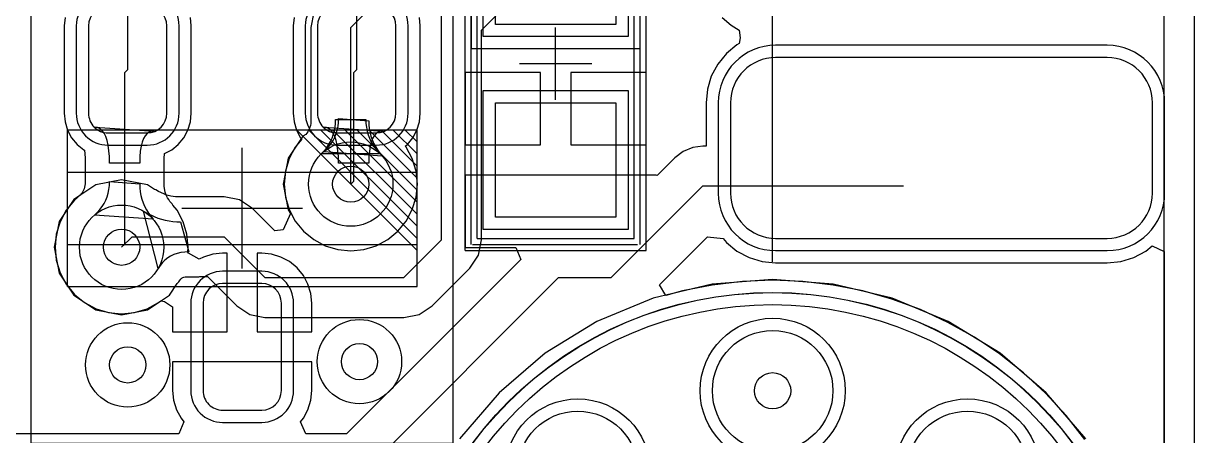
# Model space of a CAD drawing. Header units: millimetres. Extents: x 43 to 5455, y 55 to 5455.
# Drawn here: x 99.69 to 109.4, y 60.91 to 64.33 of the extents above; entities that cross this region are included whole.
import ezdxf

# ---------------------------------------------------------------- set-up
doc = ezdxf.new("R2010")
doc.units = ezdxf.units.MM
for name, color, linetype in [('BottomLayer', 5, 'Continuous'), ('BottomSolder', 6, 'Continuous'), ('KeepOutLayer', 6, 'Continuous'), ('Mechanical1', 6, 'Continuous'), ('Mechanical14', 56, 'Continuous'), ('Mechanical15', 56, 'Continuous'), ('MultiLayer', 9, 'Continuous'), ('PadHoleLayer', 156, 'Continuous'), ('TopLayer', 1, 'Continuous'), ('TopOverlay', 2, 'Continuous'), ('TopPaste', 8, 'Continuous'), ('TopSolder', 216, 'Continuous'), ('ViaHoleLayer', 16, 'Continuous')]:
    doc.layers.add(name, color=color, linetype=linetype)

# ---------------------------------------------------------------- blocks, each defined once
blk = doc.blocks.new('MTG600H320V8P_1')
at = {"layer": 'BottomLayer'}
for centre, radius in [((0, 0), 3), ((0, 2.286), 0.5), ((-1.6164, 1.6164), 0.5), ((1.6164, 1.6164), 0.5), ((-2.286, 0), 0.5), ((2.286, 0), 0.5), ((-1.6164, -1.6164), 0.5), ((1.6164, -1.6164), 0.5), ((0, -2.286), 0.5)]:
    blk.add_circle(centre, radius, dxfattribs=at)
at = {"layer": 'BottomSolder'}
for centre, radius in [((0, 0), 3.1016), ((0, 2.286), 0.6016), ((-1.6164, 1.6164), 0.6016), ((1.6164, 1.6164), 0.6016), ((-2.286, 0), 0.6016), ((2.286, 0), 0.6016), ((-1.6164, -1.6164), 0.6016), ((1.6164, -1.6164), 0.6016), ((0, -2.286), 0.6016)]:
    blk.add_circle(centre, radius, dxfattribs=at)
at = {"layer": 'Mechanical15'}
blk.add_circle((0, 0), 3.1, dxfattribs=at)
at = {"layer": 'MultiLayer'}
blk.add_circle((0, 0), 3, dxfattribs=at)
at = {"layer": 'PadHoleLayer'}
blk.add_circle((0, 0), 1.6, dxfattribs=at)
at = {"layer": 'TopLayer'}
for centre, radius in [((0, 0), 3), ((0, 2.286), 0.5), ((-1.6164, 1.6164), 0.5), ((1.6164, 1.6164), 0.5), ((-2.286, 0), 0.5), ((2.286, 0), 0.5), ((-1.6164, -1.6164), 0.5), ((1.6164, -1.6164), 0.5), ((0, -2.286), 0.5)]:
    blk.add_circle(centre, radius, dxfattribs=at)
at = {"layer": 'TopSolder'}
for centre, radius in [((0, 0), 3.1016), ((0, 2.286), 0.6016), ((-1.6164, 1.6164), 0.6016), ((1.6164, 1.6164), 0.6016), ((-2.286, 0), 0.6016), ((2.286, 0), 0.6016), ((-1.6164, -1.6164), 0.6016), ((1.6164, -1.6164), 0.6016), ((0, -2.286), 0.6016)]:
    blk.add_circle(centre, radius, dxfattribs=at)
at = {"layer": 'ViaHoleLayer'}
for centre in [(0, 2.286), (-1.6164, 1.6164), (1.6164, 1.6164), (-2.286, 0), (2.286, 0), (-1.6164, -1.6164), (1.6164, -1.6164), (0, -2.286)]:
    blk.add_circle(centre, 0.15, dxfattribs=at)
blk = doc.blocks.new('CAPC1608X87N_19')
at = {"layer": 'Mechanical14'}
for p, q in [((-1.45, -0.65), (-1.45, 0.65)), ((1.45, 0.65), (-1.45, 0.65)), ((1.45, -0.65), (1.45, 0.65)), ((1.45, -0.65), (-1.45, -0.65))]:
    blk.add_line(p, q, dxfattribs=at)
at = {"layer": 'Mechanical15'}
for p, q in [((1.55, 0.75), (-1.55, 0.75)), ((-1.55, -0.75), (-1.55, 0.75)), ((1.55, -0.75), (1.55, 0.75)), ((0, -0.3), (0, 0.3)), ((0.3, 0), (-0.3, 0)), ((1.55, -0.75), (-1.55, -0.75))]:
    blk.add_line(p, q, dxfattribs=at)
at = {"layer": 'TopLayer'}
for p, q in [((-1.275, 0.5), (-0.325, 0.5)), ((-1.275, -0.5), (-1.275, 0.5)), ((-0.325, 0.5), (-0.325, -0.5)), ((0.325, 0.5), (1.275, 0.5)), ((0.325, -0.5), (0.325, 0.5)), ((1.275, 0.5), (1.275, -0.5)), ((-0.325, -0.5), (-1.275, -0.5)), ((1.275, -0.5), (0.325, -0.5))]:
    blk.add_line(p, q, dxfattribs=at)
at = {"layer": 'TopOverlay'}
for p, q in [((1.5, 0.7), (-1.5, 0.7)), ((-1.5, -0.7), (-1.5, 0.69)), ((1.5, -0.69), (1.5, 0.68)), ((1.5, -0.7), (-1.5, -0.7))]:
    blk.add_line(p, q, dxfattribs=at)
at = {"layer": 'TopPaste'}
for p, q in [((-1.275, 0.5), (-0.325, 0.5)), ((-1.275, -0.5), (-1.275, 0.5)), ((-0.325, 0.5), (-0.325, -0.5)), ((0.325, 0.5), (1.275, 0.5)), ((0.325, -0.5), (0.325, 0.5)), ((1.275, 0.5), (1.275, -0.5)), ((-0.325, -0.5), (-1.275, -0.5)), ((1.275, -0.5), (0.325, -0.5))]:
    blk.add_line(p, q, dxfattribs=at)
at = {"layer": 'TopSolder'}
for p, q in [((-1.3766, 0.6016), (-0.2234, 0.6016)), ((-1.3766, -0.6016), (-1.3766, 0.6016)), ((-0.2234, 0.6016), (-0.2234, -0.6016)), ((0.2234, 0.6016), (1.3766, 0.6016)), ((0.2234, -0.6016), (0.2234, 0.6016)), ((1.3766, 0.6016), (1.3766, -0.6016)), ((-0.2234, -0.6016), (-1.3766, -0.6016)), ((1.3766, -0.6016), (0.2234, -0.6016))]:
    blk.add_line(p, q, dxfattribs=at)
blk = doc.blocks.new('SOT95P240X130_3N_35')
at = {"layer": 'Mechanical14'}
for p, q in [((-0.65, -1.45), (-0.65, 1.45)), ((0.65, 1.45), (-0.65, 1.45)), ((-0.65, 0.45), (0.35, 1.45)), ((-0.65, 0.55), (0.25, 1.45)), ((-0.65, 0.65), (0.15, 1.45)), ((-0.65, 0.75), (0.05, 1.45)), ((-0.65, 0.85), (-0.05, 1.45)), ((-0.65, 0.95), (-0.15, 1.45)), ((-0.65, 1.05), (-0.25, 1.45)), ((-0.65, 1.15), (-0.35, 1.45)), ((-0.65, 1.25), (-0.45, 1.45)), ((-0.65, 1.35), (-0.55, 1.45)), ((0.65, -1.45), (0.65, 1.45)), ((0.65, -1.45), (-0.65, -1.45))]:
    blk.add_line(p, q, dxfattribs=at)
at = {"layer": 'Mechanical15'}
for p, q in [((-1.95, -1.75), (-1.95, 1.75)), ((1.95, 1.75), (-1.95, 1.75)), ((1.95, -1.75), (1.95, 1.75)), ((0, -0.5), (0, 0.5)), ((0.5, 0), (-0.5, 0)), ((1.95, -1.75), (-1.95, -1.75))]:
    blk.add_line(p, q, dxfattribs=at)
at = {"layer": 'TopLayer'}
for p, q in [((-0.7875, 1.275), (-1.5125, 1.275)), ((-1.675, 1.1125), (-1.675, 0.7875)), ((-0.625, 0.7875), (-0.625, 1.1125)), ((-1.5125, 0.625), (-0.7875, 0.625)), ((1.5125, 0.325), (0.7875, 0.325)), ((0.625, 0.1625), (0.625, -0.1625)), ((1.675, -0.1625), (1.675, 0.1625)), ((0.7875, -0.325), (1.5125, -0.325)), ((-0.7875, -0.625), (-1.5125, -0.625)), ((-1.675, -0.7875), (-1.675, -1.1125)), ((-0.625, -1.1125), (-0.625, -0.7875)), ((-1.5125, -1.275), (-0.7875, -1.275))]:
    blk.add_line(p, q, dxfattribs=at)
for centre, start, end in [((-1.5125, 1.1125), 90, 180), ((-0.7875, 1.1125), 0, 90), ((-1.5125, 0.7875), 180, 270), ((-0.7875, 0.7875), 270, 0), ((0.7875, 0.1625), 90, 180), ((1.5125, 0.1625), 0, 90), ((0.7875, -0.1625), 180, 270), ((1.5125, -0.1625), 270, 0), ((-1.5125, -0.7875), 90, 180), ((-0.7875, -0.7875), 0, 90), ((-1.5125, -1.1125), 180, 270), ((-0.7875, -1.1125), 270, 0)]:
    blk.add_arc(centre, 0.1625, start, end, dxfattribs=at)
at = {"layer": 'TopOverlay'}
for p, q in [((0.3, 1.45), (-0.3, 1.45)), ((-0.3, -1.45), (-0.3, 1.45)), ((0.3, -1.45), (0.3, 1.45)), ((0.3, -1.45), (-0.3, -1.45))]:
    blk.add_line(p, q, dxfattribs=at)
at = {"layer": 'TopPaste'}
for p, q in [((-0.7875, 1.275), (-1.5125, 1.275)), ((-1.675, 1.1125), (-1.675, 0.7875)), ((-0.625, 0.7875), (-0.625, 1.1125)), ((-1.5125, 0.625), (-0.7875, 0.625)), ((1.5125, 0.325), (0.7875, 0.325)), ((0.625, 0.1625), (0.625, -0.1625)), ((1.675, -0.1625), (1.675, 0.1625)), ((0.7875, -0.325), (1.5125, -0.325)), ((-0.7875, -0.625), (-1.5125, -0.625)), ((-1.675, -0.7875), (-1.675, -1.1125)), ((-0.625, -1.1125), (-0.625, -0.7875)), ((-1.5125, -1.275), (-0.7875, -1.275))]:
    blk.add_line(p, q, dxfattribs=at)
for centre, start, end in [((-1.5125, 1.1125), 90, 180), ((-0.7875, 1.1125), 0, 90), ((-1.5125, 0.7875), 180, 270), ((-0.7875, 0.7875), 270, 0), ((0.7875, 0.1625), 90, 180), ((1.5125, 0.1625), 0, 90), ((0.7875, -0.1625), 180, 270), ((1.5125, -0.1625), 270, 0), ((-1.5125, -0.7875), 90, 180), ((-0.7875, -0.7875), 0, 90), ((-1.5125, -1.1125), 180, 270), ((-0.7875, -1.1125), 270, 0)]:
    blk.add_arc(centre, 0.1625, start, end, dxfattribs=at)
at = {"layer": 'TopSolder'}
for p, q in [((-0.7875, 1.3766), (-1.5125, 1.3766)), ((-1.7766, 1.1125), (-1.7766, 0.7875)), ((-0.5234, 0.7875), (-0.5234, 1.1125)), ((-1.5125, 0.5234), (-0.7875, 0.5234)), ((1.5125, 0.4266), (0.7875, 0.4266)), ((0.5234, 0.1625), (0.5234, -0.1625)), ((1.7766, -0.1625), (1.7766, 0.1625)), ((0.7875, -0.4266), (1.5125, -0.4266)), ((-0.7875, -0.5234), (-1.5125, -0.5234)), ((-1.7766, -0.7875), (-1.7766, -1.1125)), ((-0.5234, -1.1125), (-0.5234, -0.7875)), ((-1.5125, -1.3766), (-0.7875, -1.3766))]:
    blk.add_line(p, q, dxfattribs=at)
for centre, start, end in [((-1.5125, 1.1125), 90, 180), ((-0.7875, 1.1125), 0, 90), ((-1.5125, 0.7875), 180, 270), ((-0.7875, 0.7875), 270, 0), ((0.7875, 0.1625), 90, 180), ((1.5125, 0.1625), 0, 90), ((0.7875, -0.1625), 180, 270), ((1.5125, -0.1625), 270, 0), ((-1.5125, -0.7875), 90, 180), ((-0.7875, -0.7875), 0, 90), ((-1.5125, -1.1125), 180, 270), ((-0.7875, -1.1125), 270, 0)]:
    blk.add_arc(centre, 0.2641, start, end, dxfattribs=at)

msp = doc.modelspace()

# ---------------------------------------------------------------- linework, layer by layer
at = {"layer": 'BottomLayer'}
for p, q in [((109.1451, 71.5), (109.1451, 59.7349)), ((102.4, 64.3), (107.3, 69.2)), ((103.4843, 64.2783), (106.1996, 66.9936)), ((102.0939, 64.4268), (102.0686, 64.3)), ((103.1529, 62.5365), (103.1529, 64.4156)), ((102.0686, 64.3), (102.0686, 63.5037)), ((102.4, 63), (102.4, 64.3)), ((103.4843, 62.5365), (103.4843, 64.2783)), ((102.2738, 63.5036), (102.275, 63.5369)), ((102.275, 63.5369), (102.525, 63.5369)), ((102.525, 63.5369), (102.5262, 63.5036)), ((102.0507, 63.4465), (102.0436, 63.434)), ((102.0567, 63.4592), (102.0507, 63.4465)), ((102.0616, 63.4725), (102.0567, 63.4592)), ((102.0655, 63.4865), (102.0616, 63.4725)), ((102.0684, 63.5018), (102.0655, 63.4865)), ((102.0686, 63.5037), (102.0684, 63.5018)), ((102.2558, 63.4097), (102.2642, 63.44)), ((102.2642, 63.44), (102.2702, 63.4712)), ((102.2702, 63.4712), (102.2738, 63.5036)), ((102.5262, 63.5036), (102.5298, 63.4712)), ((102.5298, 63.4712), (102.5358, 63.44)), ((102.5358, 63.44), (102.5442, 63.4097)), ((102.0035, 63.3965), (101.8819, 63.2146)), ((102.0279, 63.4128), (102.0035, 63.3965)), ((102.0349, 63.4215), (102.0279, 63.4128)), ((102.0436, 63.434), (102.0349, 63.4215)), ((102.2162, 63.3252), (102.2318, 63.3523)), ((102.2318, 63.3523), (102.245, 63.3805)), ((102.245, 63.3805), (102.2558, 63.4097)), ((102.5442, 63.4097), (102.555, 63.3805)), ((102.555, 63.3805), (102.5682, 63.3523)), ((102.5682, 63.3523), (102.5838, 63.3252)), ((102.155, 63.25), (102.1778, 63.274)), ((102.645, 63.25), (102.155, 63.25)), ((102.1778, 63.274), (102.1982, 63.2991)), ((102.1982, 63.2991), (102.2162, 63.3252)), ((102.5838, 63.3252), (102.6018, 63.2991)), ((102.6018, 63.2991), (102.6222, 63.274)), ((102.6222, 63.274), (102.645, 63.25)), ((101.8819, 63.2146), (101.8392, 63)), ((100.2854, 62.9942), (100.1035, 62.8727)), ((100.5, 63.0369), (100.2854, 62.9942)), ((100.7146, 62.9942), (100.5, 63.0369)), ((100.7722, 62.9558), (100.7146, 62.9942)), ((100.7836, 62.9519), (100.7722, 62.9558)), ((101.8392, 63), (101.8819, 62.7854)), ((100.1035, 62.8727), (99.9819, 62.6907)), ((100.8057, 62.9392), (100.7836, 62.9519)), ((100.8502, 62.9181), (100.8057, 62.9392)), ((100.8674, 62.9116), (100.8502, 62.9181)), ((100.887, 62.9053), (100.8674, 62.9116)), ((100.9068, 62.9003), (100.887, 62.9053)), ((100.9268, 62.8963), (100.9068, 62.9003)), ((100.9465, 62.8936), (100.9268, 62.8963)), ((101.1359, 62.8936), (100.9465, 62.8936)), ((101.1429, 62.895), (101.1359, 62.8936)), ((101.35, 62.895), (101.1429, 62.895)), ((101.4768, 62.8698), (101.35, 62.895)), ((101.5843, 62.7979), (101.4768, 62.8698)), ((100.8025, 62.3002), (100.682, 62.7751)), ((100.682, 62.7751), (100.711, 62.7584)), ((100.711, 62.7584), (100.7703, 62.7303)), ((101.77, 62.6123), (101.5843, 62.7979)), ((101.8819, 62.7854), (101.9015, 62.7561)), ((99.9819, 62.6907), (99.9392, 62.4761)), ((100.7703, 62.7303), (100.8004, 62.7189)), ((100.8004, 62.7189), (100.831, 62.7092)), ((100.831, 62.7092), (100.8619, 62.7013)), ((100.8619, 62.7013), (100.8931, 62.6951)), ((100.8931, 62.6951), (100.9248, 62.6908)), ((100.9248, 62.6908), (100.9568, 62.6881)), ((100.9568, 62.6881), (100.9892, 62.6872)), ((100.9892, 62.6872), (101.0578, 62.4372)), ((101.9015, 62.7561), (101.8393, 62.6207)), ((101.8393, 62.6207), (101.77, 62.6123)), ((99.9392, 62.4761), (99.9819, 62.2615)), ((100.5, 62.4761), (100.5861, 62.5622)), ((100.5861, 62.5622), (101.1415, 62.5622)), ((101.1415, 62.5622), (101.1429, 62.5636)), ((101.1429, 62.5636), (101.35, 62.5636)), ((101.35, 62.5636), (101.6889, 62.2248)), ((102.8412, 62.2248), (103.1529, 62.5365)), ((103.4591, 62.4097), (103.4843, 62.5365)), ((100.859, 62.3701), (100.8383, 62.3495)), ((100.8817, 62.3879), (100.859, 62.3701)), ((100.9062, 62.403), (100.8817, 62.3879)), ((100.9327, 62.4153), (100.9062, 62.403)), ((100.9611, 62.4249), (100.9327, 62.4153)), ((100.9914, 62.4318), (100.9611, 62.4249)), ((101.0237, 62.4359), (100.9914, 62.4318)), ((101.0578, 62.4372), (101.0237, 62.4359)), ((103.3872, 62.3022), (103.4591, 62.4097)), ((100.8194, 62.3262), (100.8025, 62.3002)), ((100.8383, 62.3495), (100.8194, 62.3262)), ((103.0755, 61.9904), (103.3872, 62.3022)), ((99.9819, 62.2615), (100.1035, 62.0796)), ((100.8965, 62.0796), (100.9612, 62.1764)), ((100.9612, 62.1764), (100.9736, 62.1891)), ((100.9736, 62.1891), (100.9847, 62.2063)), ((100.9847, 62.2063), (100.9898, 62.2126)), ((100.9898, 62.2126), (100.9943, 62.217)), ((100.9943, 62.217), (100.9984, 62.2203)), ((100.9984, 62.2203), (101.0029, 62.2231)), ((101.0029, 62.2231), (101.0086, 62.2257)), ((101.0086, 62.2257), (101.0164, 62.2283)), ((101.0164, 62.2283), (101.0269, 62.2307)), ((101.0269, 62.2307), (101.0282, 62.2309)), ((101.0282, 62.2309), (101.1415, 62.2309)), ((101.1415, 62.2309), (101.1485, 62.2323)), ((101.1485, 62.2323), (101.2128, 62.2323)), ((101.2128, 62.2323), (101.4546, 61.9904)), ((101.6889, 62.2248), (102.8412, 62.2248)), ((105.9, 62.2099), (105.3979, 62.1704)), ((106.4021, 62.1704), (105.9, 62.2099)), ((100.1035, 62.0796), (100.2854, 61.958)), ((100.7146, 61.958), (100.8965, 62.0796)), ((105.3979, 62.1704), (104.9081, 62.0528)), ((106.8919, 62.0528), (106.4021, 62.1704)), ((101.4546, 61.9904), (101.5621, 61.9186)), ((102.968, 61.9186), (103.0755, 61.9904)), ((104.9081, 62.0528), (104.4427, 61.86)), ((107.3573, 61.86), (106.8919, 62.0528)), ((100.2854, 61.958), (100.5, 61.9154)), ((100.5, 61.9154), (100.7146, 61.958)), ((101.5621, 61.9186), (101.6889, 61.8934)), ((101.6889, 61.8934), (102.8412, 61.8934)), ((102.8412, 61.8934), (102.968, 61.9186)), ((104.4427, 61.86), (104.0133, 61.5969)), ((107.7867, 61.5969), (107.3573, 61.86)), ((104.0133, 61.5969), (103.6303, 61.2697)), ((108.1697, 61.2697), (107.7867, 61.5969)), ((103.6303, 61.2697), (103.3031, 60.8867)), ((108.4969, 60.8867), (108.1697, 61.2697))]:
    msp.add_line(p, q, dxfattribs=at)
for centre in [(102.4, 63), (100.5, 62.4761), (100.55, 61.5), (102.4727, 61.5273)]:
    msp.add_circle(centre, 0.35, dxfattribs=at)
at = {"layer": 'KeepOutLayer'}
msp.add_line((109.4, 58.5), (109.4, 71.5), dxfattribs=at)
at = {"layer": 'Mechanical1'}
msp.add_line((105.9, 62.3556), (105.9, 77.054), dxfattribs=at)
at = {"layer": 'TopLayer'}
for p, q in [((103.4, 65.475), (103.4, 64.125)), ((104.8, 64.125), (104.8, 65.475)), ((100.55, 63.95), (100.55, 65.2)), ((102.45, 63.95), (102.45, 65.2)), ((100.0302, 64.3836), (100.0232, 64.3125)), ((100.0232, 64.3125), (100.0232, 63.5875)), ((101.0768, 64.3125), (101.0698, 64.3836)), ((101.0768, 63.5875), (101.0768, 64.3125)), ((101.9302, 64.3836), (101.9232, 64.3125)), ((101.9232, 64.3125), (101.9232, 63.5875)), ((102.9768, 64.3125), (102.9698, 64.3836)), ((102.9768, 63.5875), (102.9768, 64.3125)), ((105.4817, 64.3817), (105.5565, 64.3178)), ((105.5565, 64.3178), (105.6213, 64.2781)), ((105.6213, 64.2781), (105.6312, 64.2139)), ((103.4, 64.125), (104.8, 64.125)), ((105.604, 64.1554), (105.5164, 64.0836)), ((105.6228, 64.1654), (105.604, 64.1554)), ((105.6312, 64.2139), (105.6228, 64.1654)), ((105.5164, 64.0836), (105.4446, 63.996)), ((108.675, 64.05), (105.925, 64.05)), ((100.525, 63.925), (100.55, 63.95)), ((100.525, 62.5011), (100.525, 63.925)), ((102.425, 63.925), (102.45, 63.95)), ((102.425, 63.025), (102.425, 63.925)), ((103.975, 63.925), (103.35, 63.925)), ((103.35, 63.925), (103.35, 63.325)), ((103.975, 63.325), (103.975, 63.925)), ((104.85, 63.925), (104.225, 63.925)), ((104.225, 63.925), (104.225, 63.325)), ((104.85, 63.325), (104.85, 63.925)), ((105.4446, 63.996), (105.3912, 63.8961)), ((105.3912, 63.8961), (105.3583, 63.7877)), ((105.3583, 63.7877), (105.3472, 63.675)), ((105.3472, 63.675), (105.3472, 63.3146)), ((105.55, 63.675), (105.55, 62.925)), ((109.05, 62.925), (109.05, 63.675)), ((100.0232, 63.5875), (100.0302, 63.5164)), ((101.0698, 63.5164), (101.0768, 63.5875)), ((101.9232, 63.5875), (101.9302, 63.5164)), ((102.2987, 63.5118), (102.3, 63.5454)), ((102.3, 63.5454), (102.55, 63.5262)), ((102.9698, 63.5164), (102.9768, 63.5875)), ((100.0302, 63.5164), (100.051, 63.4481)), ((100.051, 63.4481), (100.0846, 63.3851)), ((100.3001, 63.469), (100.2767, 63.4734)), ((100.2767, 63.4734), (100.7733, 63.44)), ((100.3211, 63.4588), (100.3001, 63.469)), ((100.3396, 63.4431), (100.3211, 63.4588)), ((100.3556, 63.4217), (100.3396, 63.4431)), ((100.7499, 63.4389), (100.7289, 63.4321)), ((100.7733, 63.44), (100.7499, 63.4389)), ((101.0154, 63.3851), (101.049, 63.4481)), ((101.049, 63.4481), (101.0698, 63.5164)), ((101.9302, 63.5164), (101.951, 63.4481)), ((101.951, 63.4481), (101.9846, 63.3851)), ((102.2001, 63.469), (102.1767, 63.4734)), ((102.1767, 63.4734), (102.6733, 63.44)), ((102.2211, 63.4588), (102.2001, 63.469)), ((102.2396, 63.4431), (102.2211, 63.4588)), ((102.2556, 63.4217), (102.2396, 63.4431)), ((102.2798, 63.4187), (102.2886, 63.4484)), ((102.2886, 63.4484), (102.2949, 63.4795)), ((102.2949, 63.4795), (102.2987, 63.5118)), ((102.55, 63.5262), (102.5511, 63.4931)), ((102.5511, 63.4931), (102.5545, 63.4609)), ((102.5545, 63.4609), (102.5601, 63.4294)), ((102.6499, 63.4389), (102.6289, 63.4321)), ((102.6733, 63.44), (102.6499, 63.4389)), ((102.9154, 63.3851), (102.949, 63.4481)), ((102.949, 63.4481), (102.9698, 63.5164)), ((100.0846, 63.3851), (100.1299, 63.3299)), ((100.3692, 63.3947), (100.3556, 63.4217)), ((100.3803, 63.362), (100.3692, 63.3947)), ((100.3889, 63.3237), (100.3803, 63.362)), ((100.6697, 63.3486), (100.6611, 63.3136)), ((100.6808, 63.3779), (100.6697, 63.3486)), ((100.6944, 63.4016), (100.6808, 63.3779)), ((100.7104, 63.4196), (100.6944, 63.4016)), ((100.7289, 63.4321), (100.7104, 63.4196)), ((100.9701, 63.3299), (101.0154, 63.3851)), ((101.9946, 63.373), (101.9405, 63.307)), ((101.9846, 63.3851), (101.9946, 63.373)), ((102.238, 63.337), (102.2545, 63.3629)), ((102.2545, 63.3629), (102.2684, 63.3902)), ((102.2692, 63.3947), (102.2556, 63.4217)), ((102.2684, 63.3902), (102.2798, 63.4187)), ((102.2803, 63.362), (102.2692, 63.3947)), ((102.2889, 63.3237), (102.2803, 63.362)), ((102.5601, 63.4294), (102.568, 63.3987)), ((102.5697, 63.3486), (102.5611, 63.3136)), ((102.568, 63.3987), (102.5781, 63.3689)), ((102.5808, 63.3779), (102.5697, 63.3486)), ((102.5781, 63.3689), (102.5904, 63.3399)), ((102.5944, 63.4016), (102.5808, 63.3779)), ((102.6104, 63.4196), (102.5944, 63.4016)), ((102.6289, 63.4321), (102.6104, 63.4196)), ((102.8701, 63.3299), (102.9154, 63.3851)), ((100.1299, 63.3299), (100.1851, 63.2846)), ((100.1851, 63.2846), (100.1905, 63.2818)), ((100.1905, 63.2818), (100.1972, 63.2181)), ((100.3988, 63.2301), (100.3889, 63.3237)), ((100.6549, 63.273), (100.6512, 63.2268)), ((100.6611, 63.3136), (100.6549, 63.273)), ((100.8528, 63.2168), (100.8554, 63.2498)), ((100.8554, 63.2498), (100.8559, 63.2531)), ((100.8559, 63.2531), (100.9149, 63.2846)), ((100.9149, 63.2846), (100.9701, 63.3299)), ((101.9405, 63.307), (101.8894, 63.2115)), ((102.1735, 63.2668), (102.1975, 63.2889)), ((102.6622, 63.2318), (102.1735, 63.2668)), ((102.1975, 63.2889), (102.219, 63.3123)), ((102.219, 63.3123), (102.238, 63.337)), ((102.2988, 63.2301), (102.2889, 63.3237)), ((102.5549, 63.273), (102.5512, 63.2268)), ((102.5611, 63.3136), (102.5549, 63.273)), ((102.5904, 63.3399), (102.605, 63.3116)), ((102.605, 63.3116), (102.6218, 63.2842)), ((102.6218, 63.2842), (102.6409, 63.2576)), ((102.6409, 63.2576), (102.6622, 63.2318)), ((102.8525, 63.3155), (102.8701, 63.3299)), ((102.8595, 63.307), (102.8525, 63.3155)), ((102.9106, 63.2115), (102.8595, 63.307)), ((103.35, 63.325), (103.975, 63.325)), ((104.225, 63.325), (104.85, 63.325)), ((105.1575, 63.2707), (105.0897, 63.2186)), ((105.2366, 63.3035), (105.1575, 63.2707)), ((105.3214, 63.3146), (105.2366, 63.3035)), ((105.3472, 63.3146), (105.3214, 63.3146)), ((100.1972, 63.2181), (100.1972, 63.0013)), ((100.4, 63.1749), (100.3988, 63.2301)), ((100.65, 63.1749), (100.4, 63.1749)), ((100.6512, 63.2268), (100.65, 63.1749)), ((100.8528, 62.9802), (100.8528, 63.2168)), ((101.8894, 63.2115), (101.858, 63.1078)), ((102.3, 63.1749), (102.2988, 63.2301)), ((102.55, 63.1749), (102.3, 63.1749)), ((102.5512, 63.2268), (102.55, 63.1749)), ((102.942, 63.1078), (102.9106, 63.2115)), ((105.0897, 63.2186), (104.9424, 63.0713)), ((101.858, 63.1078), (101.8473, 63)), ((102.9527, 63), (102.942, 63.1078)), ((104.1, 63.075), (103.35, 63.075)), ((103.35, 63.075), (103.35, 62.475)), ((104.9336, 63.075), (104.1, 63.075)), ((104.9424, 63.0713), (104.9336, 63.075)), ((100.189, 62.9611), (100.1845, 62.9498)), ((100.1927, 62.9735), (100.189, 62.9611)), ((100.1956, 62.9876), (100.1927, 62.9735)), ((100.1972, 63.0013), (100.1956, 62.9876)), ((100.3886, 62.9246), (100.3949, 62.9556)), ((100.3949, 62.9556), (100.3987, 62.9879)), ((100.3987, 62.9879), (100.4, 63.0215)), ((100.4, 63.0215), (100.65, 63.0024)), ((100.65, 63.0024), (100.6511, 62.9693)), ((100.6511, 62.9693), (100.6545, 62.937)), ((100.8544, 62.9652), (100.8528, 62.9802)), ((100.8574, 62.9483), (100.8544, 62.9652)), ((101.8473, 63), (101.858, 62.8922)), ((102.4, 63), (102.425, 63.025)), ((102.942, 62.8922), (102.9527, 63)), ((104.5596, 62.225), (105.3214, 62.9868)), ((105.3214, 62.9868), (106.9868, 62.9868)), ((100.1092, 62.8669), (100.0405, 62.7832)), ((100.1322, 62.8858), (100.1092, 62.8669)), ((100.1369, 62.8914), (100.1322, 62.8858)), ((100.1547, 62.9078), (100.1369, 62.8914)), ((100.1645, 62.9185), (100.1547, 62.9078)), ((100.1725, 62.9289), (100.1645, 62.9185)), ((100.1791, 62.9392), (100.1725, 62.9289)), ((100.1845, 62.9498), (100.1791, 62.9392)), ((100.3545, 62.8391), (100.3684, 62.8663)), ((100.3684, 62.8663), (100.3798, 62.8948)), ((100.3798, 62.8948), (100.3886, 62.9246)), ((100.6545, 62.937), (100.6601, 62.9055)), ((100.6601, 62.9055), (100.668, 62.8749)), ((100.668, 62.8749), (100.6781, 62.845)), ((100.8615, 62.9323), (100.8574, 62.9483)), ((100.8667, 62.9169), (100.8615, 62.9323)), ((100.8731, 62.9019), (100.8667, 62.9169)), ((100.8808, 62.887), (100.8731, 62.9019)), ((100.89, 62.8721), (100.8808, 62.887)), ((100.9008, 62.8569), (100.89, 62.8721)), ((100.9177, 62.8365), (100.9008, 62.8569)), ((101.858, 62.8922), (101.8894, 62.7885)), ((102.9106, 62.7885), (102.942, 62.8922)), ((100.0405, 62.7832), (99.9894, 62.6876)), ((100.2735, 62.7429), (100.2975, 62.7651)), ((100.2975, 62.7651), (100.319, 62.7885)), ((100.319, 62.7885), (100.338, 62.8131)), ((100.338, 62.8131), (100.3545, 62.8391)), ((100.6781, 62.845), (100.6904, 62.816)), ((100.6904, 62.816), (100.705, 62.7878)), ((100.705, 62.7878), (100.7218, 62.7604)), ((100.7218, 62.7604), (100.7409, 62.7337)), ((100.9239, 62.8265), (100.9177, 62.8365)), ((100.9595, 62.7832), (100.9239, 62.8265)), ((101.0106, 62.6876), (100.9595, 62.7832)), ((101.8894, 62.7885), (101.9405, 62.693)), ((102.8595, 62.693), (102.9106, 62.7885)), ((99.9894, 62.6876), (99.958, 62.584)), ((100.7622, 62.7079), (100.2735, 62.7429)), ((100.7409, 62.7337), (100.7622, 62.7079)), ((101.042, 62.584), (101.0106, 62.6876)), ((101.9405, 62.693), (102.0092, 62.6092)), ((102.7908, 62.6092), (102.8595, 62.693)), ((99.958, 62.584), (99.9473, 62.4761)), ((101.0527, 62.4761), (101.042, 62.584)), ((102.0092, 62.6092), (102.093, 62.5405)), ((102.707, 62.5405), (102.7908, 62.6092)), ((99.9473, 62.4761), (99.958, 62.3683)), ((100.5, 62.4761), (100.525, 62.5011)), ((101.0487, 62.4359), (101.0527, 62.4761)), ((102.093, 62.5405), (102.1885, 62.4894)), ((102.1885, 62.4894), (102.2922, 62.458)), ((102.5078, 62.458), (102.6115, 62.4894)), ((102.6115, 62.4894), (102.707, 62.5405)), ((103.35, 62.475), (103.77, 62.475)), ((103.77, 62.475), (103.8114, 62.375)), ((104.9625, 62.1643), (105.3607, 62.5624)), ((105.3607, 62.5624), (105.4892, 62.5496)), ((105.4892, 62.5496), (105.5164, 62.5164)), ((105.5164, 62.5164), (105.604, 62.4446)), ((105.925, 62.55), (108.675, 62.55)), ((108.996, 62.4446), (109.0478, 62.4871)), ((109.0478, 62.4871), (109.1478, 62.4407)), ((101.0556, 62.4266), (101.0487, 62.4359)), ((101.1433, 62.3764), (101.0556, 62.4266)), ((101.1789, 62.3954), (101.1433, 62.3764)), ((101.2566, 62.419), (101.1789, 62.3954)), ((101.3375, 62.427), (101.2566, 62.419)), ((101.375, 62.427), (101.3375, 62.427)), ((101.375, 61.775), (101.375, 62.427)), ((101.6625, 62.427), (101.625, 62.427)), ((101.625, 62.427), (101.625, 61.775)), ((101.7434, 62.419), (101.6625, 62.427)), ((101.8211, 62.3954), (101.7434, 62.419)), ((101.8928, 62.3571), (101.8211, 62.3954)), ((102.2922, 62.458), (102.4, 62.4473)), ((103.8114, 62.375), (102.3642, 60.9278)), ((102.4, 62.4473), (102.5078, 62.458)), ((105.604, 62.4446), (105.7039, 62.3912)), ((105.7039, 62.3912), (105.8123, 62.3583)), ((108.7877, 62.3583), (108.8961, 62.3912)), ((108.8961, 62.3912), (108.996, 62.4446)), ((109.1478, 62.4407), (109.1478, 59.5872)), ((99.958, 62.3683), (99.9894, 62.2646)), ((101.9556, 62.3056), (101.8928, 62.3571)), ((102.0071, 62.2428), (101.9556, 62.3056)), ((105.8123, 62.3583), (105.925, 62.3472)), ((105.925, 62.3472), (108.675, 62.3472)), ((108.675, 62.3472), (108.7877, 62.3583)), ((99.9894, 62.2646), (100.0405, 62.1691)), ((102.0454, 62.1711), (102.0071, 62.2428)), ((102.5, 60.6), (104.125, 62.225)), ((104.125, 62.225), (104.5596, 62.225)), ((105.6487, 62.1926), (105.399, 62.163)), ((105.9, 62.2025), (105.6487, 62.1926)), ((106.1513, 62.1926), (105.9, 62.2025)), ((106.401, 62.163), (106.1513, 62.1926)), ((100.0405, 62.1691), (100.1092, 62.0853)), ((100.1092, 62.0853), (100.193, 62.0166)), ((102.069, 62.0934), (102.0454, 62.1711)), ((102.077, 62.0125), (102.069, 62.0934)), ((105.0148, 62.0752), (104.9625, 62.1643)), ((105.1524, 62.114), (105.0148, 62.0752)), ((105.399, 62.163), (105.1524, 62.114)), ((106.6476, 62.114), (106.401, 62.163)), ((106.8896, 62.0457), (106.6476, 62.114)), ((100.193, 62.0166), (100.2885, 61.9655)), ((100.7115, 61.9655), (100.807, 62.0166)), ((100.807, 62.0166), (100.8243, 62.0308)), ((100.8243, 62.0308), (100.8553, 62.0251)), ((100.8553, 62.0251), (100.923, 61.9824)), ((100.923, 61.9824), (100.923, 61.775)), ((102.077, 61.775), (102.077, 62.0125)), ((107.1255, 61.9587), (106.8896, 62.0457)), ((100.2885, 61.9655), (100.3922, 61.9341)), ((100.3922, 61.9341), (100.5, 61.9235)), ((100.5, 61.9235), (100.6078, 61.9341)), ((100.6078, 61.9341), (100.7115, 61.9655)), ((107.3539, 61.8534), (107.1255, 61.9587)), ((107.5733, 61.7306), (107.3539, 61.8534)), ((100.923, 61.775), (101.375, 61.775)), ((101.625, 61.775), (102.077, 61.775)), ((107.7824, 61.5908), (107.5733, 61.7306)), ((101.5, 61.525), (100.923, 61.525)), ((100.923, 61.525), (100.923, 61.2875)), ((102.077, 61.525), (101.5, 61.525)), ((102.077, 61.2875), (102.077, 61.525)), ((107.9798, 61.4352), (107.7824, 61.5908)), ((108.1645, 61.2645), (107.9798, 61.4352)), ((100.923, 61.2875), (100.931, 61.2066)), ((100.931, 61.2066), (100.9546, 61.1289)), ((102.0454, 61.1289), (102.069, 61.2066)), ((102.069, 61.2066), (102.077, 61.2875)), ((108.3352, 61.0798), (108.1645, 61.2645)), ((100.9546, 61.1289), (100.9929, 61.0572)), ((102.0071, 61.0572), (102.0454, 61.1289)), ((101.017, 61.0278), (100.973, 60.9278)), ((100.9929, 61.0572), (101.017, 61.0278)), ((101.983, 61.0278), (102.0071, 61.0572)), ((102.027, 60.9278), (101.983, 61.0278)), ((108.4908, 60.8824), (108.3352, 61.0798)), ((100.973, 60.9278), (99.5425, 60.9278)), ((102.3642, 60.9278), (102.027, 60.9278))]:
    msp.add_line(p, q, dxfattribs=at)
for centre in [(102.4, 63), (100.5, 62.4761), (100.55, 61.5), (102.4727, 61.5273)]:
    msp.add_circle(centre, 0.35, dxfattribs=at)
for centre, start, end in [((105.925, 63.675), 90, 180), ((108.675, 63.675), 0, 90), ((105.925, 62.925), 180, 270), ((108.675, 62.925), 270, 0)]:
    msp.add_arc(centre, 0.375, start, end, dxfattribs=at)
at = {"layer": 'TopPaste'}
for p, q in [((108.675, 64.05), (105.925, 64.05)), ((105.55, 63.675), (105.55, 62.925)), ((109.05, 62.925), (109.05, 63.675)), ((105.925, 62.55), (108.675, 62.55))]:
    msp.add_line(p, q, dxfattribs=at)
for centre, start, end in [((105.925, 63.675), 90, 180), ((108.675, 63.675), 0, 90), ((105.925, 62.925), 180, 270), ((108.675, 62.925), 270, 0)]:
    msp.add_arc(centre, 0.375, start, end, dxfattribs=at)
at = {"layer": 'TopSolder'}
for p, q in [((108.675, 64.1516), (105.925, 64.1516)), ((105.4484, 63.675), (105.4484, 62.925)), ((109.1516, 62.925), (109.1516, 63.675)), ((105.925, 62.4484), (108.675, 62.4484))]:
    msp.add_line(p, q, dxfattribs=at)
for centre, start, end in [((105.925, 63.675), 90, 180), ((108.675, 63.675), 0, 90), ((105.925, 62.925), 180, 270), ((108.675, 62.925), 270, 0)]:
    msp.add_arc(centre, 0.4766, start, end, dxfattribs=at)
at = {"layer": 'ViaHoleLayer'}
for centre in [(102.4, 63), (100.5, 62.4761), (100.55, 61.5), (102.4727, 61.5273)]:
    msp.add_circle(centre, 0.15, dxfattribs=at)

# ---------------------------------------------------------------- block references
at = {"rotation": 270}
for name, p in [('CAPC1608X87N_19', (104.1, 64)), ('SOT95P240X130_3N_35', (101.5, 62.8))]:
    msp.add_blockref(name, p, dxfattribs=at)
msp.add_blockref('MTG600H320V8P_1', (105.9, 59))

doc.saveas('drawing.dxf')
